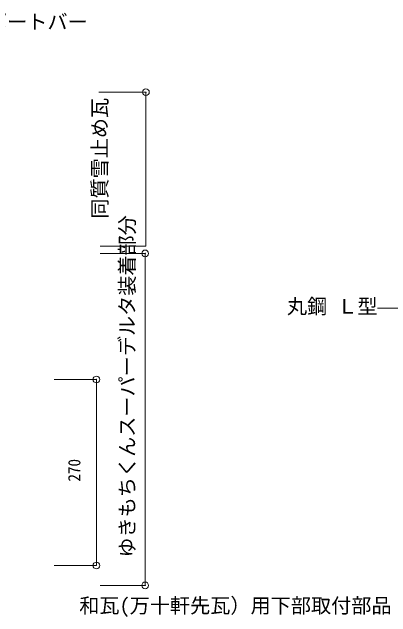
# Model space of a CAD drawing. Units: millimetres on the paper, with parts at other scales. Extents: x -210 to 210, y -148 to 150.
# Drawn here: x -8.2 to 48.2, y -35.3 to 54.7 of the extents above; entities that cross this region are included whole.
import ezdxf
from ezdxf.enums import TextEntityAlignment as Align

# ---------------------------------------------------------------- set-up
doc = ezdxf.new("R2010")
doc.units = ezdxf.units.MM
doc.header["$PDMODE"] = 32
doc.header["$PDSIZE"] = 1
for name, color, linetype, lineweight in [('0-4', 5, 'Continuous', 9), ('0-5', 2, 'Continuous', 9), ('0-7', 5, 'Continuous', 9)]:
    doc.layers.add(name, color=color, linetype=linetype, lineweight=lineweight)
doc.styles.add('ＭＳ ゴシック', font='')
doc.styles.get('ＭＳ ゴシック').set_extended_font_data('MS Gothic')

msp = doc.modelspace()

# ---------------------------------------------------------------- linework, layer by layer
at = {"layer": '0-4', "color": 6}
for p, q in [((11.6, 18.803), (4.919, 18.803)), ((11.6, -30.637), (11.6, 18.803)), ((4.336, 0.024), (4.336, -27.677)), ((11.6, -30.637), (4.919, -30.637))]:
    msp.add_line(p, q, dxfattribs=at)
at = {"layer": '0-4'}
msp.add_line((51.195, 10.662), (46.195, 10.662), dxfattribs=at)
at = {"layer": '0-4', "color": 6}
msp.add_lwpolyline([(11.712, 42.805), (11.712, 19.896), (4.919, 19.896)], dxfattribs=at)
at = {"layer": '0-4', "color": 2}
for p in [(11.6, 18.803), (11.6, -30.637)]:
    msp.add_point(p, dxfattribs=at)
at = {"layer": '0-5', "color": 6}
msp.add_line((11.712, 42.805), (4.712, 42.805), dxfattribs=at)
at = {"layer": '0-5'}
msp.add_point((11.712, 42.805), dxfattribs=at)
at = {"layer": '0-7', "color": 6}
for p, q in [((4.336, 0.024), (-1.964, 0.024)), ((4.336, -27.677), (-1.964, -27.677))]:
    msp.add_line(p, q, dxfattribs=at)
at = {"layer": '0-7', "color": 2}
for p in [(4.336, 0.024), (4.336, -27.677)]:
    msp.add_point(p, dxfattribs=at)

# ---------------------------------------------------------------- texts
at = {"layer": '0-4', "color": 7, "style": 'ＭＳ ゴシック'}
for s, p in [('サポートバー', (-14.951, 51.534)), ('丸鋼 Ｌ型', (32.695, 9.162)), ('和瓦(万十軒先瓦）用下部取付部品', (1.791, -35.406))]:
    msp.add_text(s, height=2.199, dxfattribs=at).set_placement(p, align=Align.BOTTOM_LEFT)
for s, p in [('同質雪止め瓦', (6.59, 23.979)), ('ゆきもちくんスーパーデルタ装着部分', (10.672, -26.499))]:
    msp.add_text(s, height=2.199, rotation=90, dxfattribs=at).set_placement(p, align=Align.BOTTOM_LEFT)
at = {"layer": '0-7', "color": 7, "style": 'ＭＳ ゴシック', "width": 0.9}
msp.add_text('270', height=1.833, rotation=90, dxfattribs=at).set_placement((2.507, -15.179), align=Align.BOTTOM_LEFT)

doc.saveas('drawing.dxf')
